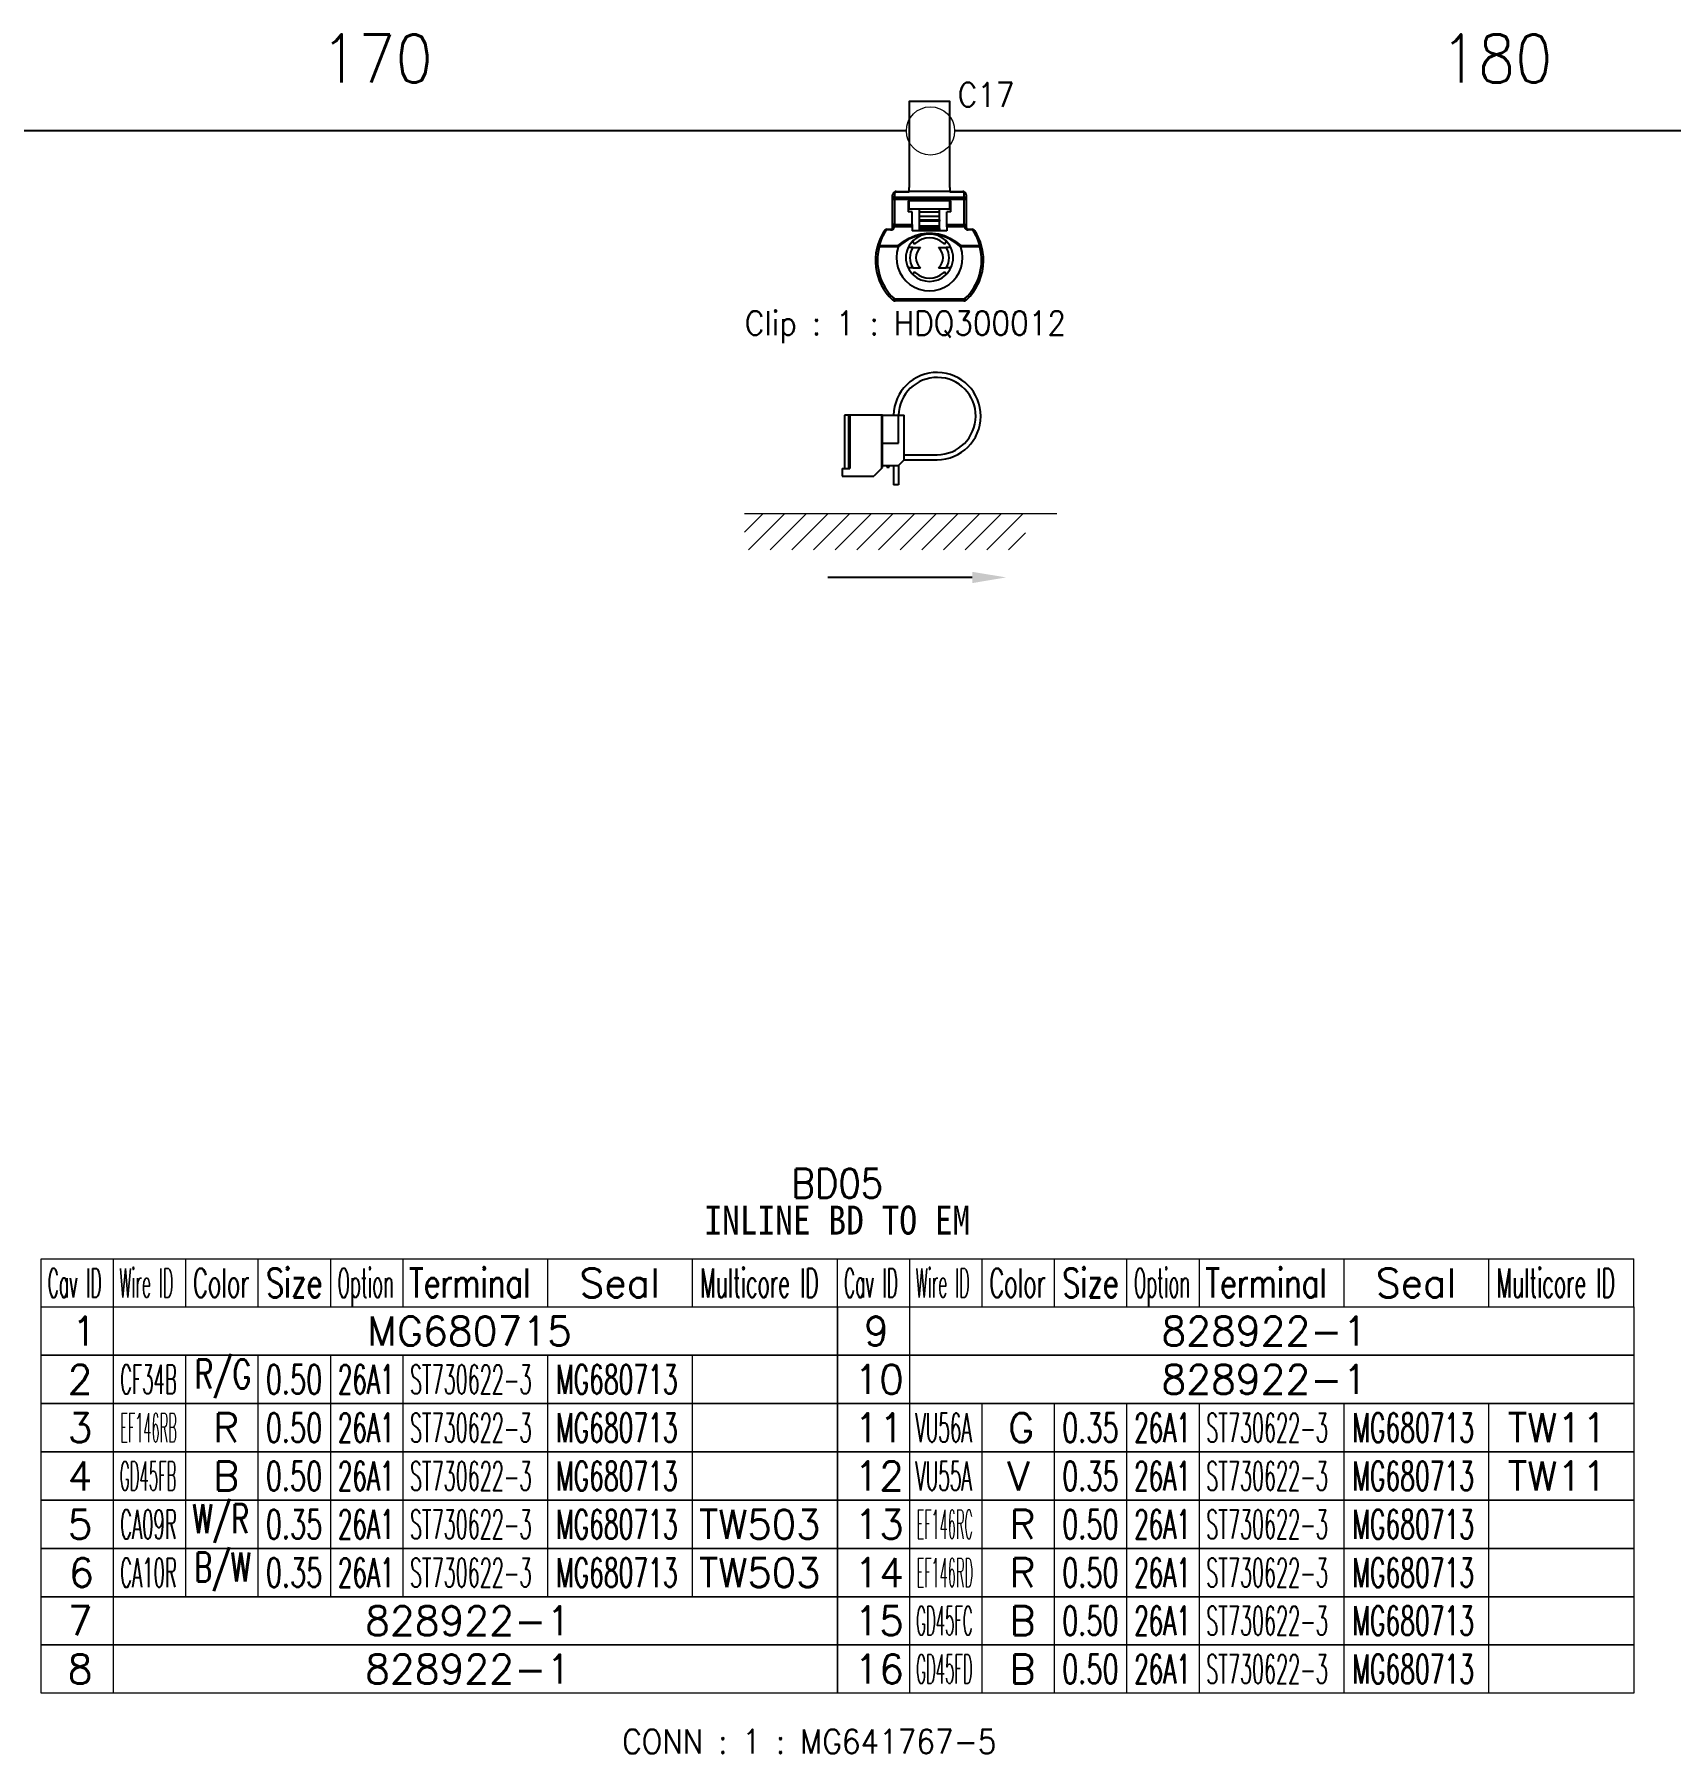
# Model space of a CAD drawing. Header units: inches. Extents: x 47316 to 59086, y 3141 to 11743.
# Drawn here: x 52443.1 to 52612.6, y 6106 to 6284 of the extents above; entities that cross this region are included whole.
import ezdxf

# ---------------------------------------------------------------- set-up
doc = ezdxf.new("R2010")
doc.units = ezdxf.units.IN
doc.header["$MEASUREMENT"] = 0
doc.layers.add('_0', color=7, linetype='Continuous', lineweight=0)
doc.styles.get("Standard").update_dxf_attribs({"font": ''})
doc.styles.get('Standard').set_extended_font_data('SimSun')
doc.linetypes.add('_VH_OTCON', pattern='A,0.0001,[7,VeSys.shx,S=0.1,R=0,X=0,Y=0],-0.4,[7,VeSys.shx,S=0.1,R=0,X=0,Y=0],-0.4,["X",Standard,S=1,R=0,X=-0.5,Y=-0.5],-0.0001,[7,VeSys.shx,S=0.1,R=0,X=0,Y=0],-0.4', length=1.2002)

msp = doc.modelspace()

# ---------------------------------------------------------------- linework, layer by layer
at = {"color": 0, "linetype": '_VH_OTCON', "ltscale": 5}
for p, q in [((52533.43, 6274.03), (52422.43, 6274.03)), ((52649.43, 6274.03), (52538.43, 6274.03))]:
    msp.add_line(p, q, dxfattribs=at)
at = {"color": 0, "lineweight": -3}
for p, q in [((52532.22, 6267.56), (52532.22, 6267.17)), ((52532.36, 6267.7), (52532.36, 6267.76)), ((52532.36, 6267.76), (52533.73, 6267.76)), ((52533.73, 6267.7), (52532.36, 6267.7)), ((52533.73, 6267.76), (52533.73, 6268.18)), ((52537.93, 6267.76), (52533.73, 6267.76)), ((52533.73, 6267.76), (52533.73, 6267.7)), ((52537.93, 6268.18), (52537.93, 6267.76)), ((52537.93, 6267.76), (52539.29, 6267.76)), ((52537.93, 6267.7), (52537.93, 6267.76)), ((52539.29, 6267.7), (52537.93, 6267.7)), ((52539.29, 6267.7), (52539.29, 6267.76)), ((52539.43, 6267.17), (52539.43, 6267.56)), ((52532.01, 6267.02), (52532.01, 6267.41)), ((52532.01, 6266.92), (52532.01, 6267.02)), ((52532.01, 6264.34), (52532.01, 6266.92)), ((52532.22, 6266.92), (52532.01, 6266.92)), ((52532.22, 6266.92), (52532.22, 6267.17)), ((52532.22, 6267.17), (52539.43, 6267.17)), ((52539.43, 6266.92), (52532.22, 6266.92)), ((52532.22, 6266.92), (52532.22, 6264.34)), ((52533.62, 6266.78), (52533.62, 6265.66)), ((52533.73, 6266.78), (52533.62, 6266.78)), ((52537.93, 6266.78), (52533.73, 6266.78)), ((52533.73, 6265.94), (52533.73, 6266.78)), ((52537.93, 6265.94), (52533.73, 6265.94)), ((52534.78, 6265.63), (52534.78, 6265.94)), ((52536.88, 6265.63), (52536.88, 6265.94)), ((52537.93, 6265.94), (52537.93, 6266.78)), ((52538.03, 6266.78), (52537.93, 6266.78)), ((52538.03, 6265.66), (52538.03, 6266.78)), ((52539.43, 6267.17), (52539.43, 6266.92)), ((52539.43, 6264.34), (52539.43, 6266.92)), ((52539.64, 6266.92), (52539.43, 6266.92)), ((52539.64, 6267.41), (52539.64, 6267.02)), ((52539.64, 6267.02), (52539.64, 6266.92)), ((52539.64, 6266.92), (52539.64, 6264.34)), ((52532.01, 6264.05), (52532.01, 6264.34)), ((52532.22, 6264.34), (52532.01, 6264.34)), ((52534.04, 6264.09), (52532.21, 6264.09)), ((52532.22, 6264.34), (52534.04, 6264.34)), ((52532.22, 6264.34), (52532.22, 6264.16)), ((52534.04, 6265.66), (52533.62, 6265.66)), ((52534.04, 6264.34), (52534.04, 6265.66)), ((52534.04, 6264.34), (52534.04, 6264.09)), ((52534.04, 6264.09), (52534.04, 6263.7)), ((52534.78, 6265.17), (52534.78, 6265.63)), ((52536.88, 6265.63), (52534.78, 6265.63)), ((52534.78, 6264.82), (52534.78, 6265.17)), ((52536.88, 6265.17), (52534.78, 6265.17)), ((52534.78, 6264.67), (52534.78, 6264.82)), ((52534.78, 6264.82), (52536.88, 6264.82)), ((52534.78, 6264.17), (52534.78, 6264.67)), ((52536.88, 6264.67), (52534.78, 6264.67)), ((52534.78, 6263.98), (52534.78, 6264.17)), ((52536.88, 6264.17), (52534.78, 6264.17)), ((52534.78, 6263.91), (52534.78, 6263.98)), ((52536.88, 6263.98), (52534.78, 6263.98)), ((52534.78, 6263.7), (52534.78, 6263.91)), ((52534.78, 6263.91), (52536.88, 6263.91)), ((52536.88, 6265.17), (52536.88, 6265.63)), ((52536.88, 6264.82), (52536.88, 6265.17)), ((52536.88, 6264.82), (52536.88, 6264.67)), ((52536.88, 6264.17), (52536.88, 6264.67)), ((52536.88, 6263.98), (52536.88, 6264.17)), ((52536.88, 6263.91), (52536.88, 6263.98)), ((52536.88, 6263.91), (52536.88, 6263.7)), ((52537.61, 6264.34), (52537.61, 6265.66)), ((52538.03, 6265.66), (52537.61, 6265.66)), ((52537.61, 6264.34), (52539.43, 6264.34)), ((52537.61, 6264.09), (52537.61, 6264.34)), ((52539.45, 6264.09), (52537.61, 6264.09)), ((52537.61, 6264.09), (52537.61, 6263.7)), ((52539.43, 6264.16), (52539.43, 6264.34)), ((52539.43, 6264.34), (52539.64, 6264.34)), ((52539.64, 6264.34), (52539.64, 6264.05)), ((52530.62, 6262.16), (52530.62, 6262.01)), ((52530.62, 6262.16), (52532.6, 6262.16)), ((52531.43, 6263.78), (52531.43, 6263.84)), ((52531.43, 6263.84), (52531.8, 6263.84)), ((52531.8, 6263.78), (52531.43, 6263.78)), ((52531.8, 6263.78), (52531.8, 6263.84)), ((52537.61, 6263.7), (52534.04, 6263.7)), ((52534.15, 6262.5), (52534.15, 6262.69)), ((52537.51, 6262.69), (52537.51, 6262.5)), ((52539.06, 6262.16), (52541.04, 6262.16)), ((52539.85, 6263.84), (52540.23, 6263.84)), ((52539.85, 6263.78), (52539.85, 6263.84)), ((52540.23, 6263.78), (52539.85, 6263.78)), ((52540.23, 6263.78), (52540.23, 6263.84)), ((52541.04, 6262.01), (52541.04, 6262.16)), ((52530.42, 6262.06), (52530.62, 6262.01)), ((52532.58, 6262.01), (52530.62, 6262.01)), ((52534.09, 6261.95), (52533.62, 6261.95)), ((52534.09, 6261.95), (52534.9, 6261.95)), ((52536.76, 6261.95), (52537.57, 6261.95)), ((52538.04, 6261.95), (52537.57, 6261.95)), ((52541.04, 6262.01), (52539.08, 6262.01)), ((52541.04, 6262.01), (52541.24, 6262.06)), ((52534.09, 6259.85), (52533.62, 6259.85)), ((52534.09, 6259.85), (52534.9, 6259.85)), ((52534.15, 6259.12), (52534.15, 6259.24)), ((52536.76, 6259.85), (52537.57, 6259.85)), ((52537.51, 6259.24), (52537.51, 6259.12)), ((52538.04, 6259.85), (52537.57, 6259.85)), ((52532.16, 6256.67), (52532.02, 6256.52)), ((52532.26, 6256.63), (52532.26, 6256.42)), ((52532.26, 6256.63), (52539.4, 6256.63)), ((52539.4, 6256.42), (52532.26, 6256.42)), ((52539.4, 6256.63), (52539.4, 6256.42)), ((52539.49, 6256.67), (52539.64, 6256.52))]:
    msp.add_line(p, q, dxfattribs=at)
msp.add_line((52540.26, 6227.79), (52525.31, 6227.79))
at = {"color": 0, "linetype": 'Continuous', "lineweight": 15}
for p, q in [((52443.79, 6157.23), (52608.79, 6157.23)), ((52443.79, 6152.23), (52443.79, 6157.23)), ((52443.79, 6152.23), (52608.79, 6152.23))]:
    msp.add_line(p, q, dxfattribs=at)
at = {"color": 7, "linetype": 'Continuous', "lineweight": 15}
for p, q in [((52451.29, 6152.23), (52451.29, 6157.23)), ((52458.79, 6152.23), (52458.79, 6157.23)), ((52466.29, 6152.23), (52466.29, 6157.23)), ((52473.79, 6152.23), (52473.79, 6157.23)), ((52481.29, 6152.23), (52481.29, 6157.23)), ((52496.29, 6152.23), (52496.29, 6157.23)), ((52511.29, 6152.23), (52511.29, 6157.23)), ((52526.29, 6152.23), (52526.29, 6157.23)), ((52533.79, 6152.23), (52533.79, 6157.23)), ((52541.29, 6152.23), (52541.29, 6157.23)), ((52548.79, 6152.23), (52548.79, 6157.23)), ((52556.29, 6152.23), (52556.29, 6157.23)), ((52563.79, 6152.23), (52563.79, 6157.23)), ((52578.79, 6152.23), (52578.79, 6157.23)), ((52593.79, 6152.23), (52593.79, 6157.23)), ((52608.79, 6152.23), (52608.79, 6157.23))]:
    msp.add_line(p, q, dxfattribs=at)
at = {"color": 102, "linetype": 'Continuous', "lineweight": 15}
for p, q in [((52451.29, 6147.23), (52451.29, 6152.23)), ((52533.79, 6147.23), (52533.79, 6152.23)), ((52451.29, 6142.23), (52451.29, 6147.23)), ((52458.79, 6142.23), (52458.79, 6147.23)), ((52466.29, 6142.23), (52466.29, 6147.23)), ((52473.79, 6142.23), (52473.79, 6147.23)), ((52481.29, 6142.23), (52481.29, 6147.23)), ((52496.29, 6142.23), (52496.29, 6147.23)), ((52511.29, 6142.23), (52511.29, 6147.23)), ((52533.79, 6142.23), (52533.79, 6147.23)), ((52451.29, 6137.23), (52451.29, 6142.23)), ((52458.79, 6137.23), (52458.79, 6142.23)), ((52466.29, 6137.23), (52466.29, 6142.23)), ((52473.79, 6137.23), (52473.79, 6142.23)), ((52481.29, 6137.23), (52481.29, 6142.23)), ((52496.29, 6137.23), (52496.29, 6142.23)), ((52511.29, 6137.23), (52511.29, 6142.23)), ((52533.79, 6137.23), (52533.79, 6142.23)), ((52541.29, 6137.23), (52541.29, 6142.23)), ((52548.79, 6137.23), (52548.79, 6142.23)), ((52556.29, 6137.23), (52556.29, 6142.23)), ((52563.79, 6137.23), (52563.79, 6142.23)), ((52578.79, 6137.23), (52578.79, 6142.23)), ((52593.79, 6137.23), (52593.79, 6142.23)), ((52451.29, 6132.23), (52451.29, 6137.23)), ((52458.79, 6132.23), (52458.79, 6137.23)), ((52466.29, 6132.23), (52466.29, 6137.23)), ((52473.79, 6132.23), (52473.79, 6137.23)), ((52481.29, 6132.23), (52481.29, 6137.23)), ((52496.29, 6132.23), (52496.29, 6137.23)), ((52511.29, 6132.23), (52511.29, 6137.23)), ((52533.79, 6132.23), (52533.79, 6137.23)), ((52541.29, 6132.23), (52541.29, 6137.23)), ((52548.79, 6132.23), (52548.79, 6137.23)), ((52556.29, 6132.23), (52556.29, 6137.23)), ((52563.79, 6132.23), (52563.79, 6137.23)), ((52578.79, 6132.23), (52578.79, 6137.23)), ((52593.79, 6132.23), (52593.79, 6137.23)), ((52451.29, 6127.23), (52451.29, 6132.23)), ((52458.79, 6127.23), (52458.79, 6132.23)), ((52466.29, 6127.23), (52466.29, 6132.23)), ((52473.79, 6127.23), (52473.79, 6132.23)), ((52481.29, 6127.23), (52481.29, 6132.23)), ((52496.29, 6127.23), (52496.29, 6132.23)), ((52511.29, 6127.23), (52511.29, 6132.23)), ((52533.79, 6127.23), (52533.79, 6132.23)), ((52541.29, 6127.23), (52541.29, 6132.23)), ((52548.79, 6127.23), (52548.79, 6132.23)), ((52556.29, 6127.23), (52556.29, 6132.23)), ((52563.79, 6127.23), (52563.79, 6132.23)), ((52578.79, 6127.23), (52578.79, 6132.23)), ((52593.79, 6127.23), (52593.79, 6132.23)), ((52451.29, 6122.23), (52451.29, 6127.23)), ((52458.79, 6122.23), (52458.79, 6127.23)), ((52466.29, 6122.23), (52466.29, 6127.23)), ((52473.79, 6122.23), (52473.79, 6127.23)), ((52481.29, 6122.23), (52481.29, 6127.23)), ((52496.29, 6122.23), (52496.29, 6127.23)), ((52511.29, 6122.23), (52511.29, 6127.23)), ((52533.79, 6122.23), (52533.79, 6127.23)), ((52541.29, 6122.23), (52541.29, 6127.23)), ((52548.79, 6122.23), (52548.79, 6127.23)), ((52556.29, 6122.23), (52556.29, 6127.23)), ((52563.79, 6122.23), (52563.79, 6127.23)), ((52578.79, 6122.23), (52578.79, 6127.23)), ((52593.79, 6122.23), (52593.79, 6127.23)), ((52451.29, 6117.23), (52451.29, 6122.23)), ((52533.79, 6117.23), (52533.79, 6122.23)), ((52541.29, 6117.23), (52541.29, 6122.23)), ((52548.79, 6117.23), (52548.79, 6122.23)), ((52556.29, 6117.23), (52556.29, 6122.23)), ((52563.79, 6117.23), (52563.79, 6122.23)), ((52578.79, 6117.23), (52578.79, 6122.23)), ((52593.79, 6117.23), (52593.79, 6122.23)), ((52451.29, 6112.23), (52451.29, 6117.23)), ((52533.79, 6112.23), (52533.79, 6117.23)), ((52541.29, 6112.23), (52541.29, 6117.23)), ((52548.79, 6112.23), (52548.79, 6117.23)), ((52556.29, 6112.23), (52556.29, 6117.23)), ((52563.79, 6112.23), (52563.79, 6117.23)), ((52578.79, 6112.23), (52578.79, 6117.23)), ((52593.79, 6112.23), (52593.79, 6117.23))]:
    msp.add_line(p, q, dxfattribs=at)
at = {"color": 0, "lineweight": -3}
for points in [[(52537.93, 6268.18), (52537.93, 6270.98), (52537.93, 6277.07), (52533.73, 6277.07), (52533.73, 6270.98), (52533.73, 6268.18)], [(52532.22, 6267.56), (52532.14, 6267.55), (52532.08, 6267.52), (52532.05, 6267.5), (52532.03, 6267.47), (52532.02, 6267.44), (52532.01, 6267.41)], [(52539.64, 6267.41), (52539.64, 6267.44), (52539.63, 6267.47), (52539.61, 6267.5), (52539.55, 6267.54), (52539.43, 6267.56)], [(52532.22, 6267.17), (52532.14, 6267.16), (52532.08, 6267.12), (52532.05, 6267.1), (52532.03, 6267.07), (52532.01, 6267.02)], [(52539.64, 6267.02), (52539.64, 6267.05), (52539.63, 6267.07), (52539.61, 6267.1), (52539.55, 6267.14), (52539.43, 6267.17)], [(52532.22, 6264.16), (52532.14, 6264.15), (52532.08, 6264.13), (52532.05, 6264.11), (52532.03, 6264.09), (52532.01, 6264.05)], [(52532.21, 6264.09), (52532.14, 6264.09), (52532.08, 6264.08), (52532.01, 6264)], [(52539.64, 6264.05), (52539.64, 6264.07), (52539.63, 6264.09), (52539.61, 6264.11), (52539.55, 6264.14), (52539.43, 6264.16)], [(52539.65, 6264), (52539.64, 6264.02), (52539.63, 6264.04), (52539.61, 6264.06), (52539.55, 6264.09), (52539.45, 6264.09)], [(52530.62, 6262.16), (52530.55, 6262.16), (52530.49, 6262.14), (52530.46, 6262.12), (52530.44, 6262.11), (52530.42, 6262.06)], [(52531.32, 6263.72), (52531.26, 6263.73), (52531.21, 6263.73), (52531.17, 6263.71), (52531.14, 6263.69)], [(52532.6, 6262.16), (52532.56, 6262.11), (52532.57, 6262.04), (52532.58, 6262.01)], [(52535.83, 6263.36), (52535.22, 6263.32), (52534.6, 6263.18), (52533.95, 6262.94), (52533.62, 6262.77), (52533.27, 6262.55), (52532.93, 6262.31), (52532.58, 6262.01)], [(52532.6, 6262.16), (52533.13, 6262.58), (52533.71, 6262.94), (52534.34, 6263.21), (52534.93, 6263.37), (52535.53, 6263.45), (52536.15, 6263.45), (52536.77, 6263.36), (52537.37, 6263.19), (52537.95, 6262.94), (52538.53, 6262.58), (52539.06, 6262.16)], [(52539.07, 6262.01), (52538.49, 6262.48), (52537.93, 6262.83), (52537.38, 6263.07), (52536.86, 6263.24), (52536.34, 6263.33), (52535.83, 6263.36)], [(52539.08, 6262.01), (52539.1, 6262.07), (52539.08, 6262.13), (52539.06, 6262.16)], [(52540.52, 6263.69), (52540.51, 6263.7), (52540.49, 6263.71), (52540.45, 6263.73), (52540.34, 6263.72)], [(52541.24, 6262.06), (52541.23, 6262.08), (52541.22, 6262.11), (52541.2, 6262.12), (52541.14, 6262.15), (52541.04, 6262.16)]]:
    msp.add_lwpolyline(points, dxfattribs=at)
at = {"color": 0, "linetype": 'Continuous', "lineweight": 15}
for points in [[(52443.79, 6147.23), (52443.79, 6152.23), (52526.29, 6152.23), (52526.29, 6147.23)], [(52526.29, 6147.23), (52526.29, 6152.23), (52608.79, 6152.23), (52608.79, 6147.23)], [(52443.79, 6142.23), (52443.79, 6147.23), (52526.29, 6147.23), (52526.29, 6142.23)], [(52526.29, 6142.23), (52526.29, 6147.23), (52608.79, 6147.23), (52608.79, 6142.23)], [(52443.79, 6137.23), (52443.79, 6142.23), (52526.29, 6142.23), (52526.29, 6137.23)], [(52526.29, 6137.23), (52526.29, 6142.23), (52608.79, 6142.23), (52608.79, 6137.23)], [(52443.79, 6132.23), (52443.79, 6137.23), (52526.29, 6137.23), (52526.29, 6132.23)], [(52526.29, 6132.23), (52526.29, 6137.23), (52608.79, 6137.23), (52608.79, 6132.23)], [(52443.79, 6127.23), (52443.79, 6132.23), (52526.29, 6132.23), (52526.29, 6127.23)], [(52526.29, 6127.23), (52526.29, 6132.23), (52608.79, 6132.23), (52608.79, 6127.23)], [(52443.79, 6122.23), (52443.79, 6127.23), (52526.29, 6127.23), (52526.29, 6122.23)], [(52526.29, 6122.23), (52526.29, 6127.23), (52608.79, 6127.23), (52608.79, 6122.23)], [(52443.79, 6117.23), (52443.79, 6122.23), (52526.29, 6122.23), (52526.29, 6117.23)], [(52526.29, 6117.23), (52526.29, 6122.23), (52608.79, 6122.23), (52608.79, 6117.23)], [(52443.79, 6112.23), (52443.79, 6117.23), (52526.29, 6117.23), (52526.29, 6112.23)], [(52526.29, 6112.23), (52526.29, 6117.23), (52608.79, 6117.23), (52608.79, 6112.23)]]:
    msp.add_lwpolyline(points, close=True, dxfattribs=at)
msp.add_circle((52535.93, 6274.03), 2.5, dxfattribs=at)
at = {"color": 0, "lineweight": -3}
for centre, radius, start, end in [((52532.37, 6267.41), 0.36, 157.9543, 179.5884), ((52532.36, 6267.41), 0.35, 90, 157.754), ((52532.36, 6267.56), 0.14, 89.9934, 179.9972), ((52539.29, 6267.41), 0.35, 22.2457, 90), ((52539.29, 6267.56), 0.14, 0.0034, 90.0054), ((52539.28, 6267.41), 0.36, 0.4133, 22.0436), ((52531.8, 6264.2), 0.42, 270.0009, 344.7098), ((52531.8, 6264.06), 0.212, 270.4328, 344.2766), ((52531.8, 6264.05), 0.21, 344.7101, 0), ((52532.05, 6264.16), 0.173, 336.0578, 359.6093), ((52539.61, 6264.16), 0.173, 180.3791, 203.9378), ((52539.85, 6264.2), 0.42, 195.2903, 269.999), ((52539.85, 6264.05), 0.21, 180, 195.2899), ((52539.86, 6264.06), 0.212, 195.7234, 269.5672), ((52535.83, 6260.62), 5.6, 146.8614, 227.1666), ((52535.84, 6260.77), 5.4, 146.8793, 165.1116), ((52531.43, 6263.49), 0.35, 90, 146.8614), ((52531.43, 6263.64), 0.14, 90.0151, 146.8341), ((52535.83, 6260.9), 2.45, 133.2918, 154.6231), ((52535.83, 6260.9), 2.45, 46.7082, 133.2918), ((52534.29, 6262.5), 0.14, 180, 313.4325), ((52535.83, 6260.87), 2.1, 46.5675, 133.4325), ((52537.37, 6262.5), 0.14, 226.5675, 0), ((52535.83, 6260.9), 2.45, 25.3769, 46.7082), ((52540.23, 6263.49), 0.35, 33.1386, 90), ((52540.23, 6263.64), 0.14, 33.1399, 90.0013), ((52535.82, 6260.77), 5.4, 14.8884, 33.1207), ((52535.83, 6260.62), 5.6, 0, 33.1386), ((52535.83, 6260.62), 5.39, 165.1295, 227.1666), ((52535.83, 6260.9), 3.43, 161.1343, 18.8657), ((52535.83, 6260.9), 2.45, 154.6231, 205.3769), ((52535.83, 6260.9), 2.03, 148.8526, 211.1474), ((52535.83, 6260.9), 1.4, 131.4096, 228.5904), ((52535.83, 6260.9), 1.4, 311.4096, 48.5904), ((52535.83, 6260.9), 2.03, 328.8526, 31.1474), ((52535.83, 6260.9), 2.45, 334.6231, 25.3769), ((52535.83, 6260.62), 5.39, 312.8334, 14.8705), ((52535.83, 6260.62), 5.6, 312.8334, 0), ((52535.83, 6260.9), 2.45, 205.3769, 226.7082), ((52534.29, 6259.24), 0.14, 46.5675, 180), ((52535.83, 6260.9), 2.45, 226.7082, 313.2918), ((52535.83, 6260.87), 2.1, 226.5675, 313.4325), ((52537.37, 6259.24), 0.14, 0, 133.4325), ((52535.83, 6260.9), 2.45, 313.2918, 334.6231), ((52532.26, 6256.77), 0.35, 227.1666, 270), ((52532.26, 6256.77), 0.14, 227.1666, 270), ((52539.4, 6256.77), 0.14, 270, 312.8334), ((52539.4, 6256.77), 0.35, 270, 312.8334)]:
    msp.add_arc(centre, radius, start, end, dxfattribs=at)
msp.add_solid([(52540.26, 6228.37), (52543.76, 6227.79), (52540.26, 6227.2)])
at = {"layer": '_0', "color": 0, "linetype": 'ByBlock', "lineweight": -3, "ltscale": 0.345}
for p, q in [((52527.02, 6244.58, 0), (52527.02, 6239.06, 0)), ((52527.02, 6244.58, 0), (52527.02, 6239.06, 0)), ((52527.46, 6239.06, 0), (52527.46, 6244.58, 0)), ((52527.46, 6239.06, 0), (52527.46, 6244.58, 0)), ((52527.58, 6244.58, 0), (52527.58, 6239.06, 0)), ((52527.58, 6244.58, 0), (52527.58, 6239.06, 0)), ((52530.86, 6244.58, 0), (52530.86, 6239.06, 0)), ((52530.86, 6244.58, 0), (52530.86, 6239.06, 0))]:
    msp.add_line(p, q, dxfattribs=at)
at = {"layer": '_0', "color": 0, "linetype": 'ByBlock', "lineweight": -3, "ltscale": 0.027907}
msp.add_line((52527.46, 6244.58, 0), (52527.02, 6244.58, 0), dxfattribs=at)
msp.add_line((52527.46, 6244.58, 0), (52527.02, 6244.58, 0), dxfattribs=at)
at = {"layer": '_0', "color": 0, "linetype": 'ByBlock', "lineweight": -3, "ltscale": 0.007093}
for p, q in [((52527.58, 6244.58, 0), (52527.46, 6244.58, 0)), ((52527.58, 6244.58, 0), (52527.46, 6244.58, 0)), ((52530.97, 6244.58, 0), (52530.86, 6244.58, 0)), ((52530.97, 6244.58, 0), (52530.86, 6244.58, 0))]:
    msp.add_line(p, q, dxfattribs=at)
at = {"layer": '_0', "color": 0, "linetype": 'ByBlock', "lineweight": -3, "ltscale": 0.205}
for p, q in [((52530.86, 6244.58, 0), (52527.58, 6244.58, 0)), ((52530.86, 6244.58, 0), (52527.58, 6244.58, 0)), ((52526.78, 6238.26, 0), (52530.06, 6238.26, 0)), ((52526.78, 6238.26, 0), (52530.06, 6238.26, 0))]:
    msp.add_line(p, q, dxfattribs=at)
at = {"layer": '_0', "color": 0, "linetype": 'ByBlock', "lineweight": -3, "ltscale": 0.102907}
for p, q in [((52530.97, 6244.58, 0), (52532.62, 6244.58, 0)), ((52530.97, 6244.58, 0), (52532.62, 6244.58, 0)), ((52530.97, 6241.7, 0), (52532.62, 6241.7, 0)), ((52530.97, 6241.7, 0), (52532.62, 6241.7, 0)), ((52530.97, 6239.38, 0), (52532.62, 6239.38, 0)), ((52530.97, 6239.38, 0), (52532.62, 6239.38, 0))]:
    msp.add_line(p, q, dxfattribs=at)
at = {"layer": '_0', "color": 0, "linetype": 'ByBlock', "lineweight": -3, "ltscale": 0.325}
msp.add_line((52530.97, 6239.38, 0), (52530.97, 6244.58, 0), dxfattribs=at)
msp.add_line((52530.97, 6239.38, 0), (52530.97, 6244.58, 0), dxfattribs=at)
at = {"layer": '_0', "color": 0, "linetype": 'ByBlock', "lineweight": -3, "ltscale": 0.0375}
msp.add_line((52532.62, 6244.58, 0), (52533.22, 6244.58, 0), dxfattribs=at)
msp.add_line((52532.62, 6244.58, 0), (52533.22, 6244.58, 0), dxfattribs=at)
at = {"layer": '_0', "color": 0, "linetype": 'ByBlock', "lineweight": -3, "ltscale": 0.18}
msp.add_line((52532.62, 6241.7, 0), (52532.62, 6244.58, 0), dxfattribs=at)
msp.add_line((52532.62, 6241.7, 0), (52532.62, 6244.58, 0), dxfattribs=at)
at = {"layer": '_0', "color": 0, "linetype": 'ByBlock', "lineweight": -3, "ltscale": 0.2875}
msp.add_line((52533.22, 6239.98, 0), (52533.22, 6244.58, 0), dxfattribs=at)
msp.add_line((52533.22, 6239.98, 0), (52533.22, 6244.58, 0), dxfattribs=at)
at = {"layer": '_0', "color": 0, "linetype": 'ByBlock', "lineweight": -3, "ltscale": 0.05}
for q in [(52527.58, 6239.06, 0), (52526.78, 6238.26, 0), (52527.58, 6239.06, 0), (52526.78, 6238.26, 0)]:
    msp.add_line((52526.78, 6239.06, 0), q, dxfattribs=at)
at = {"layer": '_0', "color": 0, "linetype": 'ByBlock', "lineweight": -3, "ltscale": 0.070711}
msp.add_line((52530.86, 6239.06, 0), (52530.06, 6238.26, 0), dxfattribs=at)
msp.add_line((52530.86, 6239.06, 0), (52530.06, 6238.26, 0), dxfattribs=at)
at = {"layer": '_0', "color": 0, "linetype": 'ByBlock', "lineweight": -3, "ltscale": 0.010032}
msp.add_line((52530.86, 6239.06, 0), (52530.97, 6239.17, 0), dxfattribs=at)
msp.add_line((52530.86, 6239.06, 0), (52530.97, 6239.17, 0), dxfattribs=at)
at = {"layer": '_0', "color": 0, "linetype": 'ByBlock', "lineweight": -3, "ltscale": 0.012906}
msp.add_line((52530.97, 6239.17, 0), (52530.97, 6239.38, 0), dxfattribs=at)
msp.add_line((52530.97, 6239.17, 0), (52530.97, 6239.38, 0), dxfattribs=at)
at = {"layer": '_0', "color": 0, "linetype": 'ByBlock', "lineweight": -3, "ltscale": 0.010773}
for p, q in [((52531.4, 6239.38, 0), (52531.4, 6239.2, 0)), ((52531.4, 6239.38, 0), (52531.4, 6239.2, 0)), ((52531.66, 6239.2, 0), (52531.66, 6239.38, 0)), ((52531.66, 6239.2, 0), (52531.66, 6239.38, 0))]:
    msp.add_line(p, q, dxfattribs=at)
at = {"layer": '_0', "color": 0, "linetype": 'ByBlock', "lineweight": -3, "ltscale": 0.016051}
msp.add_line((52531.4, 6239.2, 0), (52531.66, 6239.2, 0), dxfattribs=at)
msp.add_line((52531.4, 6239.2, 0), (52531.66, 6239.2, 0), dxfattribs=at)
at = {"layer": '_0', "color": 0, "linetype": 'ByBlock', "lineweight": -3, "ltscale": 0.125}
for p, q in [((52532.1, 6239.38, 0), (52532.1, 6237.38, 0)), ((52532.1, 6239.38, 0), (52532.1, 6237.38, 0)), ((52532.62, 6239.38, 0), (52532.62, 6237.38, 0)), ((52532.62, 6239.38, 0), (52532.62, 6237.38, 0))]:
    msp.add_line(p, q, dxfattribs=at)
at = {"layer": '_0', "color": 0, "linetype": 'ByBlock', "lineweight": -3, "ltscale": 0.053033}
msp.add_line((52533.22, 6239.98, 0), (52532.62, 6239.38, 0), dxfattribs=at)
msp.add_line((52533.22, 6239.98, 0), (52532.62, 6239.38, 0), dxfattribs=at)
at = {"layer": '_0', "color": 0, "linetype": 'ByBlock', "lineweight": -3, "ltscale": 0.2125}
for p, q in [((52533.22, 6240.5, 0), (52536.62, 6240.5, 0)), ((52533.22, 6240.5, 0), (52536.62, 6240.5, 0)), ((52533.22, 6239.98, 0), (52536.62, 6239.98, 0)), ((52533.22, 6239.98, 0), (52536.62, 6239.98, 0))]:
    msp.add_line(p, q, dxfattribs=at)
at = {"layer": '_0', "color": 0, "linetype": 'ByBlock', "lineweight": -3, "ltscale": 0.0325}
msp.add_line((52532.62, 6237.38, 0), (52532.1, 6237.38, 0), dxfattribs=at)
msp.add_line((52532.62, 6237.38, 0), (52532.1, 6237.38, 0), dxfattribs=at)
at = {"layer": '_0', "color": 7}
for p, q in [((52516.67, 6232.49), (52518.58, 6234.41)), ((52516.67, 6234.41), (52549.03, 6234.41, 0)), ((52517.07, 6230.65), (52520.83, 6234.41)), ((52519.32, 6230.65), (52523.07, 6234.41)), ((52521.56, 6230.65), (52525.32, 6234.41)), ((52523.81, 6230.65), (52527.56, 6234.41)), ((52526.05, 6230.65), (52529.81, 6234.41)), ((52528.3, 6230.65), (52532.05, 6234.41)), ((52530.54, 6230.65), (52534.3, 6234.41)), ((52532.79, 6230.65), (52536.54, 6234.41)), ((52535.03, 6230.65), (52538.79, 6234.41)), ((52537.28, 6230.65), (52541.03, 6234.41)), ((52539.52, 6230.65), (52543.28, 6234.41)), ((52541.77, 6230.65), (52545.52, 6234.41)), ((52544.01, 6230.65), (52545.76, 6232.4))]:
    msp.add_line(p, q, dxfattribs=at)
at = {"layer": '_0', "color": 0, "linetype": 'ByBlock', "lineweight": -3}
for radius, end in [(4.52, 178.9859), (4.52, 178.9859), (4, 178.854), (4, 178.854)]:
    msp.add_arc((52536.62, 6244.5, 0), radius, 270, end, dxfattribs=at)

# ---------------------------------------------------------------- texts
at = {"color": 7, "linetype": '_VH_OTCON', "lineweight": 18, "ltscale": 5, "char_height": 5, "width": 12.8571, "attachment_point": 1}
for s, insert in [('\\Fromans.shx;\\W0.9000000000;\\T1.0000000000;\\o\\l170', (52472.79, 6284.03)), ('\\Fromans.shx;\\W0.9000000000;\\T1.0000000000;\\o\\l180', (52588.79, 6284.03))]:
    msp.add_mtext(s, dxfattribs=dict(at, insert=insert))
at = {"color": 21, "linetype": 'Continuous', "lineweight": 15, "attachment_point": 1}
for s, insert, char_height, width in [('\\Fromans.shx;\\W0.9000000000;\\T1.0000000000;\\o\\lC17', (52538.75, 6279.03), 2.5, 6.5357), ('\\Fromans.shx;\\W1.0000000000;\\T1.0000000000;\\o\\lMG680715', (52477.57, 6151.23), 3, 23.5714), ('\\Fromans.shx;\\W1.0000000000;\\T1.0000000000;\\o\\l828922-1', (52559.86, 6151.23), 3, 23.7143), ('\\Fromans.shx;\\W0.4550000000;\\T1.0000000000;\\o\\lCF34B', (52451.98, 6146.23), 3, 6.5), ('\\Fromans.shx;\\W0.6500000000;\\T1.0000000000;\\o\\l0.50', (52467.07, 6146.23), 3, 6.5), ('\\Fromans.shx;\\W0.4851485149;\\T1.0000000000;\\o\\lST730622-3', (52482, 6146.23), 3, 14), ('\\Fromans.shx;\\W1.0000000000;\\T1.0000000000;\\o\\l828922-1', (52559.86, 6146.23), 3, 23.7143), ('\\Fromans.shx;\\W0.3273381295;\\T1.0000000000;\\o\\lEF146RB', (52451.98, 6141.23), 3, 6.5), ('\\Fromans.shx;\\W0.6500000000;\\T1.0000000000;\\o\\l0.50', (52467.07, 6141.23), 3, 6.5), ('\\Fromans.shx;\\W0.4851485149;\\T1.0000000000;\\o\\lST730622-3', (52482, 6141.23), 3, 14), ('\\Fromans.shx;\\W0.4642857143;\\T1.0000000000;\\o\\lVU56A', (52534.36, 6141.23), 3, 6.5), ('\\Fromans.shx;\\W0.6500000000;\\T1.0000000000;\\o\\l0.35', (52549.57, 6141.23), 3, 6.5), ('\\Fromans.shx;\\W0.4851485149;\\T1.0000000000;\\o\\lST730622-3', (52564.5, 6141.23), 3, 14), ('\\Fromans.shx;\\W1.0000000000;\\T1.0000000000;\\o\\lTW11', (52595.72, 6141.23), 3, 11.4286), ('\\Fromans.shx;\\W0.3760330579;\\T1.0000000000;\\o\\lGD45FB', (52451.95, 6136.23), 3, 6.5), ('\\Fromans.shx;\\W0.6500000000;\\T1.0000000000;\\o\\l0.50', (52467.07, 6136.23), 3, 6.5), ('\\Fromans.shx;\\W0.4851485149;\\T1.0000000000;\\o\\lST730622-3', (52482, 6136.23), 3, 14), ('\\Fromans.shx;\\W0.4642857143;\\T1.0000000000;\\o\\lVU55A', (52534.36, 6136.23), 3, 6.5), ('\\Fromans.shx;\\W0.6500000000;\\T1.0000000000;\\o\\l0.35', (52549.57, 6136.23), 3, 6.5), ('\\Fromans.shx;\\W0.4851485149;\\T1.0000000000;\\o\\lST730622-3', (52564.5, 6136.23), 3, 14), ('\\Fromans.shx;\\W1.0000000000;\\T1.0000000000;\\o\\lTW11', (52595.72, 6136.23), 3, 11.4286), ('\\Fromans.shx;\\W0.4550000000;\\T1.0000000000;\\o\\lCA09R', (52451.98, 6131.23), 3, 6.5), ('\\Fromans.shx;\\W0.6500000000;\\T1.0000000000;\\o\\l0.35', (52467.07, 6131.23), 3, 6.5), ('\\Fromans.shx;\\W0.4851485149;\\T1.0000000000;\\o\\lST730622-3', (52482, 6131.23), 3, 14), ('\\Fromans.shx;\\W0.9800000000;\\T1.0000000000;\\o\\lTW503', (52511.93, 6131.23), 3, 14), ('\\Fromans.shx;\\W0.3273381295;\\T1.0000000000;\\o\\lEF146RC', (52534.48, 6131.23), 3, 6.5), ('\\Fromans.shx;\\W0.6500000000;\\T1.0000000000;\\o\\l0.50', (52549.57, 6131.23), 3, 6.5), ('\\Fromans.shx;\\W0.4851485149;\\T1.0000000000;\\o\\lST730622-3', (52564.5, 6131.23), 3, 14), ('\\Fromans.shx;\\W0.4550000000;\\T1.0000000000;\\o\\lCA10R', (52451.98, 6126.23), 3, 6.5), ('\\Fromans.shx;\\W0.6500000000;\\T1.0000000000;\\o\\l0.35', (52467.07, 6126.23), 3, 6.5), ('\\Fromans.shx;\\W0.4851485149;\\T1.0000000000;\\o\\lST730622-3', (52482, 6126.23), 3, 14), ('\\Fromans.shx;\\W0.9800000000;\\T1.0000000000;\\o\\lTW503', (52511.93, 6126.23), 3, 14), ('\\Fromans.shx;\\W0.3273381295;\\T1.0000000000;\\o\\lEF146RD', (52534.48, 6126.23), 3, 6.5), ('\\Fromans.shx;\\W0.6500000000;\\T1.0000000000;\\o\\l0.50', (52549.57, 6126.23), 3, 6.5), ('\\Fromans.shx;\\W0.4851485149;\\T1.0000000000;\\o\\lST730622-3', (52564.5, 6126.23), 3, 14), ('\\Fromans.shx;\\W1.0000000000;\\T1.0000000000;\\o\\l828922-1', (52477.36, 6121.23), 3, 23.7143), ('\\Fromans.shx;\\W0.3760330579;\\T1.0000000000;\\o\\lGD45FC', (52534.45, 6121.23), 3, 6.5), ('\\Fromans.shx;\\W0.6500000000;\\T1.0000000000;\\o\\l0.50', (52549.57, 6121.23), 3, 6.5), ('\\Fromans.shx;\\W0.4851485149;\\T1.0000000000;\\o\\lST730622-3', (52564.5, 6121.23), 3, 14), ('\\Fromans.shx;\\W1.0000000000;\\T1.0000000000;\\o\\l828922-1', (52477.36, 6116.23), 3, 23.7143), ('\\Fromans.shx;\\W0.3760330579;\\T1.0000000000;\\o\\lGD45FD', (52534.45, 6116.23), 3, 6.5), ('\\Fromans.shx;\\W0.6500000000;\\T1.0000000000;\\o\\l0.50', (52549.57, 6116.23), 3, 6.5), ('\\Fromans.shx;\\W0.4851485149;\\T1.0000000000;\\o\\lST730622-3', (52564.5, 6116.23), 3, 14)]:
    msp.add_mtext(s, dxfattribs=dict(at, insert=insert, char_height=char_height, width=width))
at = {"color": 42, "linetype": 'Continuous', "lineweight": 15, "char_height": 2.5, "attachment_point": 1}
for s, insert, width in [('\\Fromans.shx;\\W0.9000000000;\\T1.0000000000;\\o\\lClip : 1 : HDQ300012', (52516.7, 6255.38), 39.1071), ('\\Fromans.shx;\\W0.9000000000;\\T1.0000000000;\\o\\lCONN : 1 : MG641767-5', (52504, 6108.48), 45.2143)]:
    msp.add_mtext(s, dxfattribs=dict(at, insert=insert, width=width))
at = {"color": 6, "linetype": 'Continuous', "lineweight": 20, "char_height": 3, "attachment_point": 1}
for s, insert, width in [('\\Fromans.shx;\\W0.9000000000;\\T1.0000000000;\\o\\lBD05', (52521.53, 6166.54), 10.5429), ('\\f黑体|b0|i0|c1|p0;\\W0.9000000000;\\T1.0000000000;\\o\\lINLINE BD TO EM', (52512.5, 6162.73), 29.1236)]:
    msp.add_mtext(s, dxfattribs=dict(at, insert=insert, width=width))
at = {"color": 7, "linetype": 'Continuous', "lineweight": 15, "char_height": 3, "attachment_point": 1}
for s, insert, width in [('\\Fromans.shx;\\W0.4292452830;\\T1.0000000000;\\o\\lCav ID', (52444.47, 6156.23), 6.5), ('\\Fromans.shx;\\W0.4026548673;\\T1.0000000000;\\o\\lWire ID', (52451.9, 6156.23), 6.5), ('\\Fromans.shx;\\W0.5687500000;\\T1.0000000000;\\o\\lColor', (52459.53, 6156.23), 6.5), ('\\Fromans.shx;\\W0.7222222222;\\T1.0000000000;\\o\\lSize', (52467.1, 6156.23), 6.5), ('\\Fromans.shx;\\W0.4595959596;\\T1.0000000000;\\o\\lOption', (52474.49, 6156.23), 6.5), ('\\Fromans.shx;\\W0.7480916031;\\T1.0000000000;\\o\\lTerminal', (52481.9, 6156.23), 14), ('\\Fromans.shx;\\W1.0000000000;\\T1.0000000000;\\o\\lSeal', (52499.57, 6156.23), 9.2857), ('\\Fromans.shx;\\W0.5185185185;\\T1.0000000000;\\o\\lMulticore ID', (52512.09, 6156.23), 14), ('\\Fromans.shx;\\W0.4292452830;\\T1.0000000000;\\o\\lCav ID', (52526.97, 6156.23), 6.5), ('\\Fromans.shx;\\W0.4026548673;\\T1.0000000000;\\o\\lWire ID', (52534.4, 6156.23), 6.5), ('\\Fromans.shx;\\W0.5687500000;\\T1.0000000000;\\o\\lColor', (52542.03, 6156.23), 6.5), ('\\Fromans.shx;\\W0.7222222222;\\T1.0000000000;\\o\\lSize', (52549.6, 6156.23), 6.5), ('\\Fromans.shx;\\W0.4595959596;\\T1.0000000000;\\o\\lOption', (52556.99, 6156.23), 6.5), ('\\Fromans.shx;\\W0.7480916031;\\T1.0000000000;\\o\\lTerminal', (52564.4, 6156.23), 14), ('\\Fromans.shx;\\W1.0000000000;\\T1.0000000000;\\o\\lSeal', (52582.07, 6156.23), 9.2857), ('\\Fromans.shx;\\W0.5185185185;\\T1.0000000000;\\o\\lMulticore ID', (52594.59, 6156.23), 14), ('\\Fromans.shx;\\W1.0000000000;\\T1.0000000000;\\o\\l1', (52446.97, 6151.23), 2.8571), ('\\Fromans.shx;\\W1.0000000000;\\T1.0000000000;\\o\\l9', (52529.04, 6151.23), 2.8571), ('\\Fromans.shx;\\W1.0000000000;\\T1.0000000000;\\o\\l2', (52446.54, 6146.23), 2.8571), ('\\Fromans.shx;\\W1.0000000000;\\T1.0000000000;\\o\\l10', (52528.04, 6146.23), 5.7143), ('\\Fromans.shx;\\W1.0000000000;\\T1.0000000000;\\o\\l3', (52446.54, 6141.23), 2.8571), ('\\Fromans.shx;\\W1.0000000000;\\T1.0000000000;\\o\\l11', (52528.04, 6141.23), 5.7143), ('\\Fromans.shx;\\W1.0000000000;\\T1.0000000000;\\o\\l4', (52446.54, 6136.23), 2.8571), ('\\Fromans.shx;\\W1.0000000000;\\T1.0000000000;\\o\\l12', (52528.04, 6136.23), 5.7143), ('\\Fromans.shx;\\W1.0000000000;\\T1.0000000000;\\o\\l5', (52446.54, 6131.23), 2.8571), ('\\Fromans.shx;\\W1.0000000000;\\T1.0000000000;\\o\\l13', (52528.04, 6131.23), 5.7143), ('\\Fromans.shx;\\W1.0000000000;\\T1.0000000000;\\o\\l6', (52446.68, 6126.23), 2.8571), ('\\Fromans.shx;\\W1.0000000000;\\T1.0000000000;\\o\\l14', (52528.04, 6126.23), 5.7143), ('\\Fromans.shx;\\W1.0000000000;\\T1.0000000000;\\o\\l7', (52446.54, 6121.23), 2.8571), ('\\Fromans.shx;\\W1.0000000000;\\T1.0000000000;\\o\\l15', (52528.04, 6121.23), 5.7143), ('\\Fromans.shx;\\W1.0000000000;\\T1.0000000000;\\o\\l8', (52446.54, 6116.23), 2.8571), ('\\Fromans.shx;\\W1.0000000000;\\T1.0000000000;\\o\\l16', (52528.04, 6116.23), 5.7143)]:
    msp.add_mtext(s, dxfattribs=dict(at, insert=insert, width=width))
at = {"color": 140, "linetype": 'Continuous', "lineweight": 15, "char_height": 3, "attachment_point": 1}
for s, insert, width in [('\\Fromans.shx;\\W0.7109375000;\\T1.0000000000;\\o\\lR/G', (52459.7, 6146.8), 6.5), ('\\Fromans.shx;\\W0.5833333333;\\T1.0000000000;\\o\\l26A1', (52474.54, 6146.23), 6.5), ('\\Fromans.shx;\\W0.5939393939;\\T1.0000000000;\\o\\lMG680713', (52497.13, 6146.23), 14), ('\\Fromans.shx;\\W1.0000000000;\\T1.0000000000;\\o\\lR', (52461.61, 6141.23), 3), ('\\Fromans.shx;\\W0.5833333333;\\T1.0000000000;\\o\\l26A1', (52474.54, 6141.23), 6.5), ('\\Fromans.shx;\\W0.5939393939;\\T1.0000000000;\\o\\lMG680713', (52497.13, 6141.23), 14), ('\\Fromans.shx;\\W1.0000000000;\\T1.0000000000;\\o\\lG', (52543.97, 6141.23), 3), ('\\Fromans.shx;\\W0.5833333333;\\T1.0000000000;\\o\\l26A1', (52557.04, 6141.23), 6.5), ('\\Fromans.shx;\\W0.5939393939;\\T1.0000000000;\\o\\lMG680713', (52579.63, 6141.23), 14), ('\\Fromans.shx;\\W1.0000000000;\\T1.0000000000;\\o\\lB', (52461.61, 6136.23), 3), ('\\Fromans.shx;\\W0.5833333333;\\T1.0000000000;\\o\\l26A1', (52474.54, 6136.23), 6.5), ('\\Fromans.shx;\\W0.5939393939;\\T1.0000000000;\\o\\lMG680713', (52497.13, 6136.23), 14), ('\\Fromans.shx;\\W1.0000000000;\\T1.0000000000;\\o\\lV', (52543.9, 6136.23), 2.5714), ('\\Fromans.shx;\\W0.5833333333;\\T1.0000000000;\\o\\l26A1', (52557.04, 6136.23), 6.5), ('\\Fromans.shx;\\W0.5939393939;\\T1.0000000000;\\o\\lMG680713', (52579.63, 6136.23), 14), ('\\Fromans.shx;\\W0.6791044776;\\T1.0000000000;\\o\\lW/R', (52459.48, 6131.8), 6.5), ('\\Fromans.shx;\\W0.5833333333;\\T1.0000000000;\\o\\l26A1', (52474.54, 6131.23), 6.5), ('\\Fromans.shx;\\W0.5939393939;\\T1.0000000000;\\o\\lMG680713', (52497.13, 6131.23), 14), ('\\Fromans.shx;\\W1.0000000000;\\T1.0000000000;\\o\\lR', (52544.11, 6131.23), 3), ('\\Fromans.shx;\\W0.5833333333;\\T1.0000000000;\\o\\l26A1', (52557.04, 6131.23), 6.5), ('\\Fromans.shx;\\W0.5939393939;\\T1.0000000000;\\o\\lMG680713', (52579.63, 6131.23), 14), ('\\Fromans.shx;\\W0.6791044776;\\T1.0000000000;\\o\\lB/W', (52459.68, 6126.8), 6.5), ('\\Fromans.shx;\\W0.5833333333;\\T1.0000000000;\\o\\l26A1', (52474.54, 6126.23), 6.5), ('\\Fromans.shx;\\W0.5939393939;\\T1.0000000000;\\o\\lMG680713', (52497.13, 6126.23), 14), ('\\Fromans.shx;\\W1.0000000000;\\T1.0000000000;\\o\\lR', (52544.11, 6126.23), 3), ('\\Fromans.shx;\\W0.5833333333;\\T1.0000000000;\\o\\l26A1', (52557.04, 6126.23), 6.5), ('\\Fromans.shx;\\W0.5939393939;\\T1.0000000000;\\o\\lMG680713', (52579.63, 6126.23), 14), ('\\Fromans.shx;\\W1.0000000000;\\T1.0000000000;\\o\\lB', (52544.11, 6121.23), 3), ('\\Fromans.shx;\\W0.5833333333;\\T1.0000000000;\\o\\l26A1', (52557.04, 6121.23), 6.5), ('\\Fromans.shx;\\W0.5939393939;\\T1.0000000000;\\o\\lMG680713', (52579.63, 6121.23), 14), ('\\Fromans.shx;\\W1.0000000000;\\T1.0000000000;\\o\\lB', (52544.11, 6116.23), 3), ('\\Fromans.shx;\\W0.5833333333;\\T1.0000000000;\\o\\l26A1', (52557.04, 6116.23), 6.5), ('\\Fromans.shx;\\W0.5939393939;\\T1.0000000000;\\o\\lMG680713', (52579.63, 6116.23), 14)]:
    msp.add_mtext(s, dxfattribs=dict(at, insert=insert, width=width))

doc.saveas('drawing.dxf')
